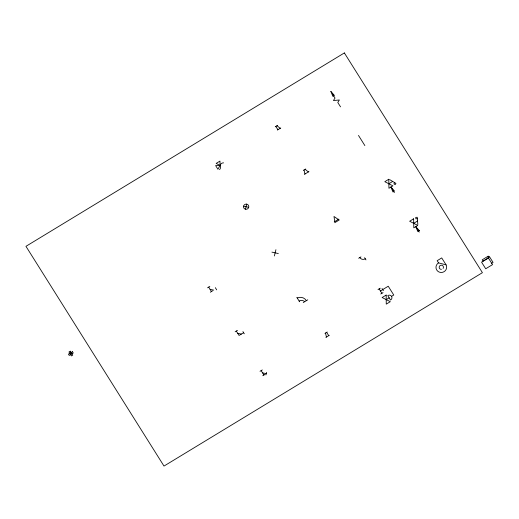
<?xml version="1.0" encoding="UTF-8"?>
<svg xmlns="http://www.w3.org/2000/svg" width="519" height="519" viewBox="0 0 519 519"><rect width="100%" height="100%" fill="white"/><g stroke="black" fill="none" stroke-linecap="round" stroke-linejoin="round"><path stroke-width="0.78" d="M245.455 209.215A2.666 2.589 -16.2 0 1 244.267 204.888A2.666 2.589 -16.2 0 1 248.718 205.991A2.666 2.589 -16.2 0 1 245.455 209.215L246.726 204.071M274.356 255.977L275.92 249.71M265.949 374.926L266.578 372.395M394.687 182.636L393.895 183.875L395.154 184.628L395.945 183.389L389.652 179.619M275.278 126.772L277.548 125.39M277.347 130.068L280.76 127.992M303.453 170.375L305.73 168.993M304.387 174.358L308.935 171.594M207.555 287.818L209.832 286.436M210.318 292.216L212.589 290.835M388.854 183.771L392.695 181.442M334.242 221.879L338.79 219.115M334.755 222.703L339.309 219.939M235.165 331.764L237.443 330.389M413.708 223.326L417.542 220.997M358.674 258.267L360.945 256.892M243.612 332.711L239.064 335.469L236.301 331.077M303.232 302.571L307.78 299.807M377.994 289.583L380.271 288.201M380.44 290.971L388.238 286.228L393.759 295.019L391.553 296.362A2.666 2.589 -16.2 0 0 387.771 295.629L390.528 300.014A2.666 2.589 -16.2 0 0 391.553 296.362M380.758 293.981L383.028 292.599M260.013 371.319L262.29 369.937M324.952 333.393L327.23 332.011M386.214 299.606L389.146 297.822M262.776 375.717L265.047 374.335M325.887 337.382L329.299 335.313M488.398 258.027L481.574 262.173L485.713 268.764L492.537 264.619L487.931 257.255L489.294 256.425L493.05 262.4L491.688 263.23M417.354 218.713L415.868 218.849L415.745 217.409L417.231 217.266L417.84 224.487M243.547 206.192L248.711 207.347M271.937 252.13L278.333 253.557M210.072 289.323L213.731 290.14M237.683 333.276L241.335 334.093M262.53 372.83L266.26 373.661M438.555 262.88L446.093 264.878A5.352 5.196 -16.2 0 1 443.829 271.833A5.352 5.196 -16.2 0 1 436.674 269.925A5.352 5.196 -16.2 0 1 438.542 262.867L437.173 260.681L441.721 257.924L446.093 264.878M338.258 219.44L333.983 216.468L334.768 221.561M276.984 125.734L280.221 128.316M305.159 169.337L308.37 171.945M330.875 91.48L334.398 95.418L332.88 96.339L330.875 91.48L335.021 98.072L333.438 100.556L339.361 99.985L337.778 102.47L340.542 106.862M390.93 187.067L394.446 191.005L392.928 191.926L390.93 187.067L394.382 192.562M358.486 135.433L364.87 145.592M415.777 226.621L419.229 232.116M364.604 257.703L365.986 259.902M382.023 288.493L383.398 290.685M379.136 288.895L381.893 293.287M275.842 126.422L277.918 129.718M326.659 332.361L328.735 335.657M296.816 297.355L299.58 301.753M215.314 287.662L216.695 289.862M242.924 331.609L244.3 333.808M208.69 287.13L211.454 291.522M261.148 370.631L263.912 375.023M69.715 353.361L70.526 354.659M304.024 170.031L304.958 174.014M325.523 333.049L326.425 337.058M223.592 162.862A3.445 3.348 -16.2 0 0 220.056 165.418L217.922 169.246L215.619 165.58L220.056 165.418L219.959 161.098L216.163 163.401L220.056 165.418A3.445 3.348 -16.2 0 1 219.492 169.655M299.178 301.111A4.334 4.21 -16.2 0 1 304.672 301.695M297.27 298.01A7 6.799 -16.2 0 1 306.359 300.67M365.292 258.806A4.003 3.886 -16.2 0 1 359.81 257.58M441.442 269.348A2.134 2.076 -16.2 0 1 439.21 266.967A2.134 2.076 -16.2 0 1 442.117 265.339A2.134 2.076 -16.2 0 1 443.064 268.433M344.363 52.932L25.95 246.324L163.998 466.068L482.411 272.676L344.363 52.932M70.247 351.214L68.969 351.992L71.44 355.924L72.718 355.145L70.247 351.214M72.439 351.707L68.43 354.14L69.241 355.437L73.257 352.998L72.439 351.707M388.776 179.269L384.8 181.689L392.915 185.86L388.939 188.28L388.776 179.269M413.624 218.823L409.647 221.243L417.769 225.415L413.786 227.835L413.624 218.823M419.352 230.65L417.834 231.571L415.836 226.712L419.352 230.65M386.162 295.084L382.12 297.536L390.301 301.675L386.259 304.128L386.162 295.084M488.197 256.185L482.229 259.811L483.059 261.128L489.028 257.502L488.197 256.185"/></g></svg>
